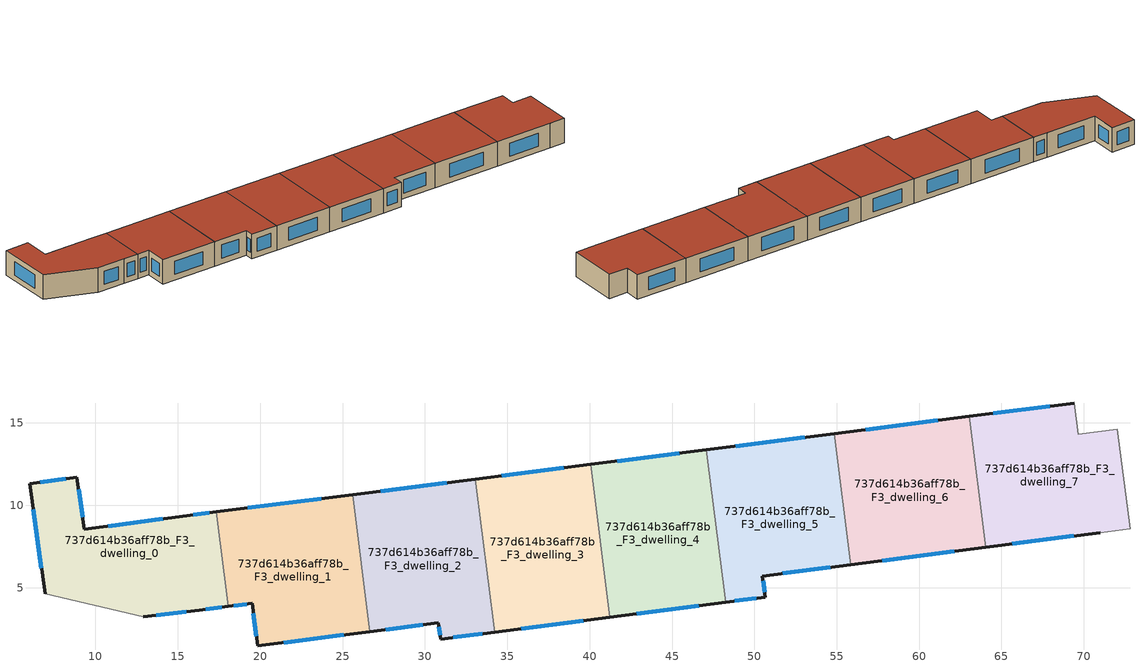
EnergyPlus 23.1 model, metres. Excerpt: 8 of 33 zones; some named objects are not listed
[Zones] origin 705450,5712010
737d614b36aff78b_F3_dwelling_0
 floor to 737d614b36aff78b_F2_dwelling_0 (EU_floor_Construction): 17.34,9.6 18.07,3.86 16.3,3.63 12.9,3.25 6.94,4.63 6,11.31 8.87,11.71 9.33,8.55 15.53,9.37 z9
 wall outside (EU_wall_Construction): 17.34,9.6 15.53,9.37 9.33,8.55 8.87,11.71 6,11.31 6.94,4.63 / 12.9,3.25 16.3,3.63 18.07,3.86 z9:12
 wall to 737d614b36aff78b_F3_dwelling_1 (EU_wall_Construction): 18.07,3.86 17.34,9.6 z9:12
 wall adiabatic (EU_wall_Construction): 6.94,4.63 12.9,3.25 z9:12
 window (EU_Window_Construction): 16.92,9.54 15.95,9.42 / 16.71,3.68 17.66,3.81 / 13.68,3.33 15.51,3.54 / 6.22,9.76 6.72,6.18 / 8.21,11.62 6.66,11.4 / 9.23,9.28 8.98,10.98 / 14.1,9.18 10.77,8.74 z9.69:11.31
 roof outside (EU_roof_Construction): 18.07,3.86 17.34,9.6 15.53,9.37 9.33,8.55 8.87,11.71 6,11.31 6.94,4.63 12.9,3.25 16.3,3.63 z12
737d614b36aff78b_F3_dwelling_1
 floor to 737d614b36aff78b_F2_dwelling_1 (EU_floor_Construction): 25.61,10.65 26.67,2.34 19.85,1.47 19.51,4.05 18.07,3.86 17.34,9.6 z9
 wall outside (EU_wall_Construction): 18.07,3.86 19.51,4.05 19.85,1.47 26.67,2.34 / 25.61,10.65 17.34,9.6 z9:12
 wall to 737d614b36aff78b_F3_dwelling_2 (EU_wall_Construction): 26.67,2.34 25.61,10.65 z9:12
 window (EU_Window_Construction): 19.58,3.45 19.77,2.07 / 18.4,3.9 19.17,4 / 23.7,10.4 19.26,9.84 / 21.43,1.67 25.09,2.14 z9.69:11.31
 roof outside (EU_roof_Construction): 26.67,2.34 25.61,10.65 17.34,9.6 18.07,3.86 19.51,4.05 19.85,1.47 z12
737d614b36aff78b_F3_dwelling_2
 floor to 737d614b36aff78b_F2_dwelling_2 (EU_floor_Construction): 33.05,11.59 34.23,2.31 30.95,1.88 30.82,2.87 26.67,2.34 25.61,10.65 z9
 wall outside (EU_wall_Construction): 26.67,2.34 30.82,2.87 30.95,1.88 34.23,2.31 / 33.05,11.59 25.61,10.65 z9:12
 wall to 737d614b36aff78b_F3_dwelling_3 (EU_wall_Construction): 34.23,2.31 33.05,11.59 z9:12
 window (EU_Window_Construction): 30.85,2.64 30.92,2.11 / 27.63,2.46 29.86,2.75 / 31.33,11.37 27.33,10.86 / 31.71,1.98 33.47,2.21 z9.69:11.31
 roof outside (EU_roof_Construction): 34.23,2.31 33.05,11.59 25.61,10.65 26.67,2.34 30.82,2.87 30.95,1.88 z12
737d614b36aff78b_F3_dwelling_3
 floor to 737d614b36aff78b_F2_dwelling_3 (EU_floor_Construction): 40.06,12.48 41.24,3.21 34.23,2.31 33.05,11.59 z9
 wall outside (EU_wall_Construction): 40.06,12.48 33.05,11.59 / 34.23,2.31 41.24,3.21 z9:12
 wall to 737d614b36aff78b_F3_dwelling_4 (EU_wall_Construction): 41.24,3.21 40.06,12.48 z9:12
 window (EU_Window_Construction): 38.44,12.27 34.67,11.8 / 35.85,2.52 39.61,3 z9.69:11.31
 roof outside (EU_roof_Construction): 41.24,3.21 40.06,12.48 33.05,11.59 34.23,2.31 z12
737d614b36aff78b_F3_dwelling_4
 floor to 737d614b36aff78b_F2_dwelling_4 (EU_floor_Construction): 47.08,13.37 48.25,4.12 41.24,3.21 40.06,12.48 z9
 wall outside (EU_wall_Construction): 47.08,13.37 40.06,12.48 / 41.24,3.21 48.25,4.12 z9:12
 wall to 737d614b36aff78b_F3_dwelling_5 (EU_wall_Construction): 48.25,4.12 47.08,13.37 z9:12
 window (EU_Window_Construction): 45.45,13.16 41.68,12.69 / 42.86,3.42 46.63,3.91 z9.69:11.31
 roof outside (EU_roof_Construction): 48.25,4.12 47.08,13.37 40.06,12.48 41.24,3.21 z12
737d614b36aff78b_F3_dwelling_5
 floor to 737d614b36aff78b_F2_dwelling_5 (EU_floor_Construction): 54.85,14.36 55.86,6.4 50.49,5.7 50.66,4.43 48.25,4.12 47.08,13.37 z9
 wall outside (EU_wall_Construction): 48.25,4.12 50.66,4.43 50.49,5.7 55.86,6.4 / 54.85,14.36 47.08,13.37 z9:12
 wall to 737d614b36aff78b_F3_dwelling_6 (EU_wall_Construction): 55.86,6.4 54.85,14.36 z9:12
 window (EU_Window_Construction): 50.62,4.73 50.53,5.41 / 48.81,4.19 50.1,4.36 / 53.05,14.13 48.88,13.6 / 51.73,5.86 54.62,6.24 z9.69:11.31
 roof outside (EU_roof_Construction): 55.86,6.4 54.85,14.36 47.08,13.37 48.25,4.12 50.66,4.43 50.49,5.7 z12
737d614b36aff78b_F3_dwelling_6
 floor to 737d614b36aff78b_F2_dwelling_6 (EU_floor_Construction): 63.03,15.39 64.04,7.45 55.86,6.4 54.85,14.36 z9
 wall outside (EU_wall_Construction): 63.03,15.39 54.85,14.36 / 55.86,6.4 64.04,7.45 z9:12
 wall to 737d614b36aff78b_F3_dwelling_7 (EU_wall_Construction): 64.04,7.45 63.03,15.39 z9:12
 window (EU_Window_Construction): 61.14,15.15 56.75,14.6 / 57.76,6.64 62.15,7.21 z9.69:11.31
 roof outside (EU_roof_Construction): 64.04,7.45 63.03,15.39 54.85,14.36 55.86,6.4 z12
737d614b36aff78b_F3_dwelling_7
 floor to 737d614b36aff78b_F2_dwelling_7 (EU_floor_Construction): 72.02,14.63 72.8,8.59 70.99,8.35 64.04,7.45 63.03,15.39 69.41,16.2 69.65,14.32 z9
 wall outside (EU_wall_Construction): 64.04,7.45 70.99,8.35 / 69.41,16.2 63.03,15.39 z9:12
 wall adiabatic (EU_wall_Construction): 70.99,8.35 72.8,8.59 72.02,14.63 69.65,14.32 69.41,16.2 z9:12
 window (EU_Window_Construction): 65.65,7.66 69.38,8.14 / 67.93,16.02 64.51,15.58 z9.69:11.31
 roof outside (EU_roof_Construction): 72.8,8.59 72.02,14.63 69.65,14.32 69.41,16.2 63.03,15.39 64.04,7.45 70.99,8.35 z12
[Building]
EU S2 Campaign: North Axis=0; Terrain=City; Solar Distribution=FullExterior
[Site:Location]
London: Latitude=51.5; Longitude=-0.5; Time Zone=0; Elevation=25
[SizingPeriod:WeatherFileDays]
AnnualSizingPeriod: Begin Month=1; Begin Day of Month=1; End Month=12; End Day of Month=31; Day of Week for Start Day=Monday; Use Weather File Daylight Saving Period=No; Use Weather File Rain and Snow Indicators=No
[MATERIAL]
EU_InternalMass_Material: Roughness=MediumRough; Thickness=0.1; Conductivity=1; Density=1800; Specific Heat=900; Thermal Absorptance=0.9; Solar Absorptance=0.7; Visible Absorptance=0.7
[MATERIAL:NOMASS] Roughness=MediumRough; Thermal Absorptance=0.9; Solar Absorptance=0.7; Visible Absorptance=0.7
Name | Thermal Resistance
EU_wall_NoMass | 0.635353
EU_roof_NoMass | 0.675062
EU_floor_NoMass | 1.96382
[WINDOWMATERIAL:SIMPLEGLAZINGSYSTEM]
EU_Window_SimpleGlazing: UFactor=2.96269; Solar Heat Gain Coefficient=0.76; Visible Transmittance=0.76
[CONSTRUCTION]
EU_wall_Construction: EU_wall_NoMass
EU_roof_Construction: EU_roof_NoMass
EU_floor_Construction: EU_floor_NoMass
EU_Window_Construction: EU_Window_SimpleGlazing
EU_InternalMass_Construction: EU_InternalMass_Material
[ZONE] Type=1; Multiplier=1; Ceiling Height=autocalculate; Floor Area=autocalculate; Part of Total Floor Area=Yes
Name | Volume
737d614b36aff78b_F3_dwelling_0 | 198.133
737d614b36aff78b_F3_dwelling_1 | 198.137
737d614b36aff78b_F3_dwelling_2 | 198.134
737d614b36aff78b_F3_dwelling_3 | 198.123
737d614b36aff78b_F3_dwelling_4 | 198.124
737d614b36aff78b_F3_dwelling_5 | 198.141
737d614b36aff78b_F3_dwelling_6 | 198.119
737d614b36aff78b_F3_dwelling_7 | 198.125
[INTERNALMASS] Construction=EU_InternalMass_Construction
Name | Zone or ZoneList | Surface Area
737d614b36aff78b_F3_dwelling_0_EU_InternalMass | 737d614b36aff78b_F3_dwelling_0 | 66.0441
737d614b36aff78b_F3_dwelling_1_EU_InternalMass | 737d614b36aff78b_F3_dwelling_1 | 66.0457
737d614b36aff78b_F3_dwelling_2_EU_InternalMass | 737d614b36aff78b_F3_dwelling_2 | 66.0445
737d614b36aff78b_F3_dwelling_3_EU_InternalMass | 737d614b36aff78b_F3_dwelling_3 | 66.0405
737d614b36aff78b_F3_dwelling_4_EU_InternalMass | 737d614b36aff78b_F3_dwelling_4 | 66.0413
737d614b36aff78b_F3_dwelling_5_EU_InternalMass | 737d614b36aff78b_F3_dwelling_5 | 66.0466
737d614b36aff78b_F3_dwelling_6_EU_InternalMass | 737d614b36aff78b_F3_dwelling_6 | 66.0398
737d614b36aff78b_F3_dwelling_7_EU_InternalMass | 737d614b36aff78b_F3_dwelling_7 | 66.0414
[OTHEREQUIPMENT] Fuel Type=Electricity; Design Level Calculation Method=Watts/Area; Power per Zone Floor Area=1; Fraction Latent=0; Fraction Radiant=0; Fraction Lost=0; Carbon Dioxide Generation Rate=0; EndUse Subcategory=EU_Step8_InternalGains
Name | Zone or ZoneList or Space or SpaceList | Schedule
EU_Step8_InternalGain_737d614b36aff78b_F3_dwelling_0_f000 | 737d614b36aff78b_F3_dwelling_0 | EU_Step8_GainSchedule_737d614b36aff78b_F3_dwelling_0_f000
EU_Step8_InternalGain_737d614b36aff78b_F3_dwelling_1_f000 | 737d614b36aff78b_F3_dwelling_1 | EU_Step8_GainSchedule_737d614b36aff78b_F3_dwelling_1_f000
EU_Step8_InternalGain_737d614b36aff78b_F3_dwelling_2_f000 | 737d614b36aff78b_F3_dwelling_2 | EU_Step8_GainSchedule_737d614b36aff78b_F3_dwelling_2_f000
EU_Step8_InternalGain_737d614b36aff78b_F3_dwelling_3_f000 | 737d614b36aff78b_F3_dwelling_3 | EU_Step8_GainSchedule_737d614b36aff78b_F3_dwelling_3_f000
EU_Step8_InternalGain_737d614b36aff78b_F3_dwelling_4_f000 | 737d614b36aff78b_F3_dwelling_4 | EU_Step8_GainSchedule_737d614b36aff78b_F3_dwelling_4_f000
EU_Step8_InternalGain_737d614b36aff78b_F3_dwelling_5_f000 | 737d614b36aff78b_F3_dwelling_5 | EU_Step8_GainSchedule_737d614b36aff78b_F3_dwelling_5_f000
EU_Step8_InternalGain_737d614b36aff78b_F3_dwelling_6_f000 | 737d614b36aff78b_F3_dwelling_6 | EU_Step8_GainSchedule_737d614b36aff78b_F3_dwelling_6_f000
EU_Step8_InternalGain_737d614b36aff78b_F3_dwelling_7_f000 | 737d614b36aff78b_F3_dwelling_7 | EU_Step8_GainSchedule_737d614b36aff78b_F3_dwelling_7_f000
[ZONEVENTILATION:DESIGNFLOWRATE] Schedule=EU_AlwaysOn; Design Flow Rate Calculation Method=AirChanges/Hour; Air Changes per Hour=0.555504; Ventilation Type=Natural; Fan Pressure Rise=0; Fan Total Efficiency=1; Constant Term Coefficient=1; Temperature Term Coefficient=0; Velocity Term Coefficient=0; Velocity Squared Term Coefficient=0; Minimum Indoor Temperature=-100; Maximum Indoor Temperature=100; Delta Temperature=-100; Minimum Outdoor Temperature=-100; Maximum Outdoor Temperature=100; Maximum Wind Speed=40
Name | Zone or ZoneList or Space or SpaceList
EU_ConstantAir_737d614b36aff78b_F3_dwelling_0 | 737d614b36aff78b_F3_dwelling_0
EU_ConstantAir_737d614b36aff78b_F3_dwelling_1 | 737d614b36aff78b_F3_dwelling_1
EU_ConstantAir_737d614b36aff78b_F3_dwelling_2 | 737d614b36aff78b_F3_dwelling_2
EU_ConstantAir_737d614b36aff78b_F3_dwelling_3 | 737d614b36aff78b_F3_dwelling_3
EU_ConstantAir_737d614b36aff78b_F3_dwelling_4 | 737d614b36aff78b_F3_dwelling_4
EU_ConstantAir_737d614b36aff78b_F3_dwelling_5 | 737d614b36aff78b_F3_dwelling_5
EU_ConstantAir_737d614b36aff78b_F3_dwelling_6 | 737d614b36aff78b_F3_dwelling_6
EU_ConstantAir_737d614b36aff78b_F3_dwelling_7 | 737d614b36aff78b_F3_dwelling_7
[HVACTEMPLATE:ZONE:IDEALLOADSAIRSYSTEM] System Availability Schedule=EU_AlwaysOn; Maximum Heating Supply Air Temperature=50; Minimum Cooling Supply Air Temperature=13; Maximum Heating Supply Air Humidity Ratio=0.0156; Minimum Cooling Supply Air Humidity Ratio=0.0077; Heating Limit=NoLimit; Cooling Limit=NoLimit; Heating Availability Schedule=EU_AlwaysOn; Cooling Availability Schedule=EU_CoolingOff; Dehumidification Control Type=ConstantSensibleHeatRatio; Cooling Sensible Heat Ratio=0.7; Dehumidification Setpoint=60; Humidification Control Type=None; Humidification Setpoint=30; Outdoor Air Method=None; Outdoor Air Flow Rate per Person=0.00944; Outdoor Air Flow Rate per Zone Floor Area=0; Outdoor Air Flow Rate per Zone=0; Demand Controlled Ventilation Type=None; Outdoor Air Economizer Type=NoEconomizer; Heat Recovery Type=None; Sensible Heat Recovery Effectiveness=0.7; Latent Heat Recovery Effectiveness=0.65
Name | Template Thermostat
737d614b36aff78b_F3_dwelling_0 | EU_HeatOnly_737d614b36aff78b_F3_dwelling_0
737d614b36aff78b_F3_dwelling_1 | EU_HeatOnly_737d614b36aff78b_F3_dwelling_1
737d614b36aff78b_F3_dwelling_2 | EU_HeatOnly_737d614b36aff78b_F3_dwelling_2
737d614b36aff78b_F3_dwelling_3 | EU_HeatOnly_737d614b36aff78b_F3_dwelling_3
737d614b36aff78b_F3_dwelling_4 | EU_HeatOnly_737d614b36aff78b_F3_dwelling_4
737d614b36aff78b_F3_dwelling_5 | EU_HeatOnly_737d614b36aff78b_F3_dwelling_5
737d614b36aff78b_F3_dwelling_6 | EU_HeatOnly_737d614b36aff78b_F3_dwelling_6
737d614b36aff78b_F3_dwelling_7 | EU_HeatOnly_737d614b36aff78b_F3_dwelling_7
[SIZING:ZONE] Zone Cooling Design Supply Air Temperature Input Method=SupplyAirTemperature; Zone Cooling Design Supply Air Temperature=13; Zone Heating Design Supply Air Temperature Input Method=SupplyAirTemperature; Zone Heating Design Supply Air Temperature=50; Zone Cooling Design Supply Air Humidity Ratio=0.008; Zone Heating Design Supply Air Humidity Ratio=0.008; Cooling Design Air Flow Method=DesignDay; Cooling Design Air Flow Rate=0; Cooling Minimum Air Flow per Zone Floor Area=0.000762; Cooling Minimum Air Flow=0; Cooling Minimum Air Flow Fraction=0.2; Heating Design Air Flow Method=DesignDay; Heating Design Air Flow Rate=0; Heating Maximum Air Flow per Zone Floor Area=0.002032; Heating Maximum Air Flow=0.141576; Heating Maximum Air Flow Fraction=0.3; Account for Dedicated Outdoor Air System=No; Dedicated Outdoor Air System Control Strategy=NeutralSupplyAir; Dedicated Outdoor Air Low Setpoint Temperature for Design=autosize; Dedicated Outdoor Air High Setpoint Temperature for Design=autosize; Zone Load Sizing Method=Sensible Load Only No Latent Load; Zone Latent Cooling Design Supply Air Humidity Ratio Input Method=HumidityRatioDifference; Zone Cooling Design Supply Air Humidity Ratio Difference=0.005; Zone Latent Heating Design Supply Air Humidity Ratio Input Method=HumidityRatioDifference; Zone Humidification Design Supply Air Humidity Ratio Difference=0.005
737d614b36aff78b_F3_dwelling_0; 737d614b36aff78b_F3_dwelling_1; 737d614b36aff78b_F3_dwelling_2; 737d614b36aff78b_F3_dwelling_3; 737d614b36aff78b_F3_dwelling_4; 737d614b36aff78b_F3_dwelling_5; 737d614b36aff78b_F3_dwelling_6; 737d614b36aff78b_F3_dwelling_7
[SCHEDULE:CONSTANT]
Name | Hourly Value
EU_AlwaysOn | 1
EU_CoolingOff | 0
[SCHEDULE:FILE] Column Number=1; Rows to Skip at Top=0; Number of Hours of Data=8760; Column Separator=Comma; Interpolate to Timestep=No; Minutes per Item=60; Adjust Schedule for Daylight Savings=Yes
Name | File
EU_Step8_GainSchedule_737d614b36aff78b_F3_dwelling_0_f000 | ../../schedules/737d614b36aff78b/737d614b36aff78b_F3_dwelling_0_f000_gain.csv
EU_Step8_GainSchedule_737d614b36aff78b_F3_dwelling_1_f000 | ../../schedules/737d614b36aff78b/737d614b36aff78b_F3_dwelling_1_f000_gain.csv
EU_Step8_GainSchedule_737d614b36aff78b_F3_dwelling_2_f000 | ../../schedules/737d614b36aff78b/737d614b36aff78b_F3_dwelling_2_f000_gain.csv
EU_Step8_GainSchedule_737d614b36aff78b_F3_dwelling_3_f000 | ../../schedules/737d614b36aff78b/737d614b36aff78b_F3_dwelling_3_f000_gain.csv
EU_Step8_GainSchedule_737d614b36aff78b_F3_dwelling_4_f000 | ../../schedules/737d614b36aff78b/737d614b36aff78b_F3_dwelling_4_f000_gain.csv
EU_Step8_GainSchedule_737d614b36aff78b_F3_dwelling_5_f000 | ../../schedules/737d614b36aff78b/737d614b36aff78b_F3_dwelling_5_f000_gain.csv
EU_Step8_GainSchedule_737d614b36aff78b_F3_dwelling_6_f000 | ../../schedules/737d614b36aff78b/737d614b36aff78b_F3_dwelling_6_f000_gain.csv
EU_Step8_GainSchedule_737d614b36aff78b_F3_dwelling_7_f000 | ../../schedules/737d614b36aff78b/737d614b36aff78b_F3_dwelling_7_f000_gain.csv
